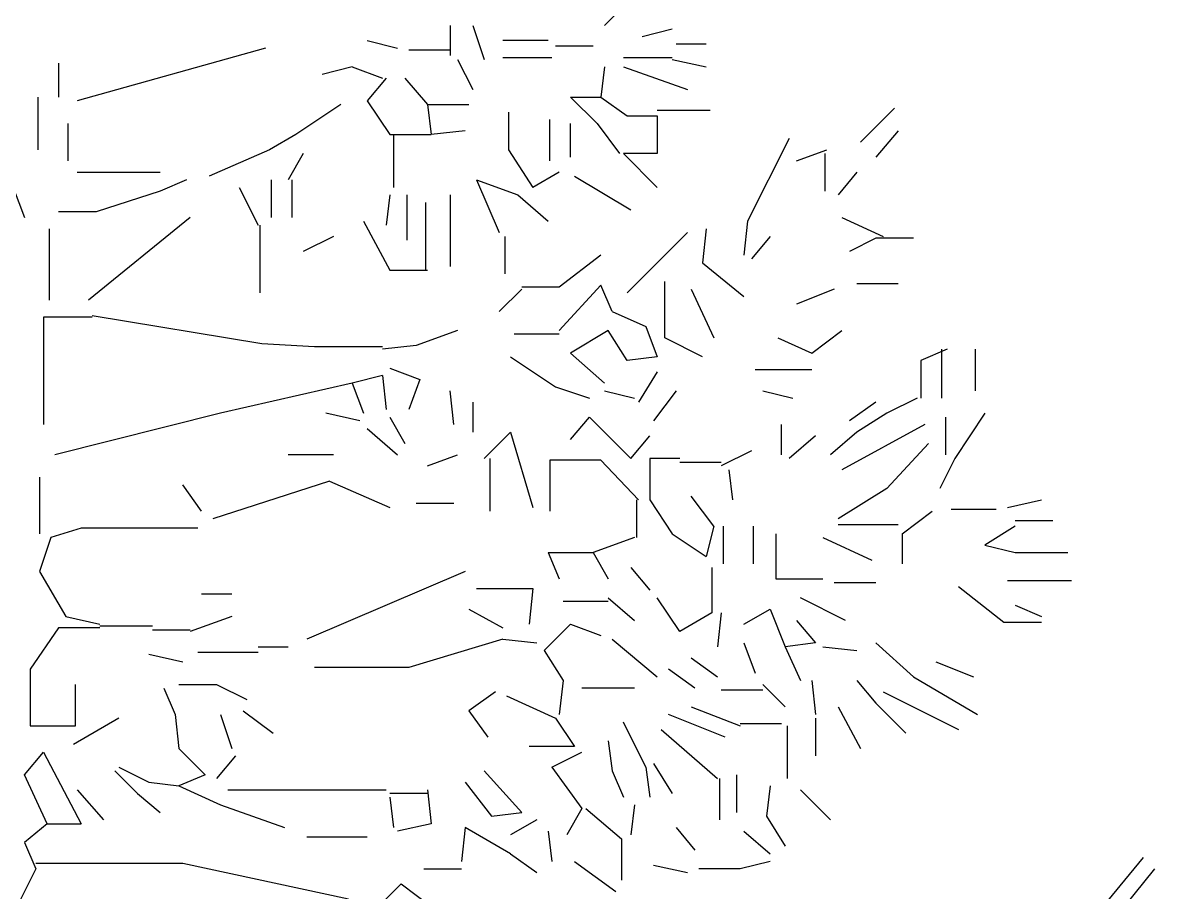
# Model space of a CAD drawing. Header units: millimetres. Extents: x 79741 to 173011, y 86123 to 135501.
# Drawn here: x 122243 to 123742, y 99672 to 100824 of the extents above; entities that cross this region are included whole.
import ezdxf

# ---------------------------------------------------------------- set-up
doc = ezdxf.new("R2010")
doc.units = ezdxf.units.MM

# ---------------------------------------------------------------- blocks, each defined once
blk = doc.blocks.new('A$C53ED0D15')
at = {"linetype": 'Continuous'}
for p, q in [((3285.9, 7928), (3256, 7898.1)), ((3051.5, 7898.1), (3051.5, 7858.2)), ((3081.5, 7898.1), (3096.4, 7853.2)), ((3081.5, 7898.1), (3096.4, 7853.2)), ((3345.7, 7893.1), (3305.8, 7883.1)), ((3345.7, 7893.1), (3305.8, 7883.1)), ((3345.7, 7893.1), (3305.8, 7883.1)), ((2807.2, 7868.1), (2557.9, 7798.3)), ((2941.8, 7878.1), (2981.7, 7868.1)), ((3181.2, 7878.1), (3121.3, 7878.1)), ((3241, 7870.6), (3191.1, 7870.6)), ((3390.6, 7873.1), (3350.7, 7873.1)), ((2996.7, 7865.7), (3051.5, 7865.7)), ((2996.7, 7865.7), (3051.5, 7865.7)), ((2996.7, 7865.7), (3051.5, 7865.7)), ((2996.7, 7865.7), (3051.5, 7865.7)), ((3061.5, 7853.2), (3081.5, 7813.3)), ((3061.5, 7853.2), (3081.5, 7813.3)), ((3061.5, 7853.2), (3081.5, 7813.3)), ((3121.3, 7855.7), (3186.2, 7855.7)), ((3121.3, 7855.7), (3186.2, 7855.7)), ((3280.9, 7855.7), (3345.7, 7855.7)), ((3280.9, 7855.7), (3345.7, 7855.7)), ((3280.9, 7855.7), (3345.7, 7855.7)), ((3280.9, 7855.7), (3345.7, 7855.7)), ((3280.9, 7855.7), (3345.7, 7855.7)), ((3280.9, 7855.7), (3345.7, 7855.7)), ((3345.7, 7853.2), (3390.6, 7843.2)), ((3345.7, 7853.2), (3390.6, 7843.2)), ((2533, 7848.2), (2533, 7803.3)), ((2533, 7848.2), (2533, 7803.3)), ((2533, 7848.2), (2533, 7803.3)), ((2533, 7848.2), (2533, 7803.3)), ((2533, 7848.2), (2533, 7803.3)), ((2921.9, 7843.2), (2882, 7833.2)), ((2921.9, 7843.2), (2882, 7833.2)), ((2921.9, 7843.2), (2882, 7833.2)), ((2921.9, 7843.2), (2882, 7833.2)), ((2921.9, 7843.2), (2882, 7833.2)), ((2921.9, 7843.2), (2882, 7833.2)), ((2921.9, 7843.2), (2961.8, 7828.3)), ((3256, 7843.2), (3251, 7803.3)), ((3280.9, 7843.2), (3365.7, 7813.3)), ((2966.8, 7828.3), (2941.8, 7798.3)), ((2966.8, 7828.3), (2941.8, 7798.3)), ((2966.8, 7828.3), (2941.8, 7798.3)), ((2966.8, 7828.3), (2941.8, 7798.3)), ((2991.7, 7828.3), (3021.6, 7793.4)), ((2505.5, 7803.3), (2505.5, 7733.5)), ((2906.9, 7793.4), (2847.1, 7753.5)), ((2941.8, 7798.3), (2971.8, 7753.5)), ((2941.8, 7798.3), (2971.8, 7753.5)), ((2941.8, 7798.3), (2971.8, 7753.5)), ((2941.8, 7798.3), (2971.8, 7753.5)), ((2941.8, 7798.3), (2971.8, 7753.5)), ((2941.8, 7798.3), (2971.8, 7753.5)), ((2941.8, 7798.3), (2971.8, 7753.5)), ((2941.8, 7798.3), (2971.8, 7753.5)), ((2941.8, 7798.3), (2971.8, 7753.5)), ((2941.8, 7798.3), (2971.8, 7753.5)), ((2941.8, 7798.3), (2971.8, 7753.5)), ((3021.6, 7793.4), (3026.6, 7753.5)), ((3021.6, 7793.4), (3076.5, 7793.4)), ((3021.6, 7793.4), (3026.6, 7753.5)), ((3211.1, 7803.3), (3251, 7803.3)), ((3211.1, 7803.3), (3251, 7803.3)), ((3211.1, 7803.3), (3246, 7768.4)), ((3251, 7803.3), (3285.9, 7778.4)), ((3128.8, 7783.4), (3128.8, 7733.5)), ((3285.9, 7778.4), (3325.8, 7778.4)), ((3325.8, 7785.9), (3395.6, 7785.9)), ((3325.8, 7778.4), (3325.8, 7728.5)), ((3325.8, 7778.4), (3325.8, 7728.5)), ((3325.8, 7778.4), (3325.8, 7728.5)), ((3325.8, 7778.4), (3325.8, 7728.5)), ((3325.8, 7778.4), (3325.8, 7728.5)), ((3325.8, 7778.4), (3325.8, 7728.5)), ((3325.8, 7778.4), (3325.8, 7728.5)), ((3325.8, 7778.4), (3325.8, 7728.5)), ((3325.8, 7778.4), (3325.8, 7728.5)), ((3325.8, 7778.4), (3325.8, 7728.5)), ((3325.8, 7778.4), (3325.8, 7728.5)), ((3325.8, 7778.4), (3325.8, 7728.5)), ((3325.8, 7778.4), (3325.8, 7728.5)), ((3639.9, 7788.4), (3595, 7743.5)), ((3639.9, 7788.4), (3595, 7743.5)), ((2545.4, 7768.4), (2545.4, 7718.6)), ((2545.4, 7768.4), (2545.4, 7718.6)), ((2545.4, 7768.4), (2545.4, 7718.6)), ((2545.4, 7768.4), (2545.4, 7718.6)), ((3183.7, 7718.6), (3183.7, 7773.4)), ((3211.1, 7723.5), (3211.1, 7768.4)), ((3211.1, 7723.5), (3211.1, 7768.4)), ((3211.1, 7723.5), (3211.1, 7768.4)), ((3211.1, 7723.5), (3211.1, 7768.4)), ((3211.1, 7723.5), (3211.1, 7768.4)), ((3211.1, 7723.5), (3211.1, 7768.4)), ((3211.1, 7723.5), (3211.1, 7768.4)), ((3246, 7768.4), (3275.9, 7728.5)), ((2847.1, 7753.5), (2812.2, 7733.5)), ((2971.8, 7753.5), (3026.6, 7753.5)), ((2976.7, 7753.5), (2976.7, 7683.7)), ((2976.7, 7753.5), (2976.7, 7683.7)), ((2976.7, 7753.5), (2976.7, 7683.7)), ((2976.7, 7753.5), (2976.7, 7683.7)), ((2976.7, 7753.5), (2976.7, 7683.7)), ((3071.5, 7758.4), (3026.6, 7753.5)), ((3500.3, 7748.5), (3445.4, 7638.8)), ((3500.3, 7748.5), (3445.4, 7638.8)), ((3644.9, 7758.4), (3615, 7723.5)), ((3644.9, 7758.4), (3615, 7723.5)), ((3644.9, 7758.4), (3615, 7723.5)), ((2812.2, 7733.5), (2732.4, 7698.6)), ((2812.2, 7733.5), (2732.4, 7698.6)), ((2812.2, 7733.5), (2732.4, 7698.6)), ((2812.2, 7733.5), (2732.4, 7698.6)), ((2812.2, 7733.5), (2732.4, 7698.6)), ((2812.2, 7733.5), (2732.4, 7698.6)), ((2812.2, 7733.5), (2732.4, 7698.6)), ((2812.2, 7733.5), (2732.4, 7698.6)), ((2812.2, 7733.5), (2732.4, 7698.6)), ((3128.8, 7733.5), (3161.2, 7683.7)), ((3510.3, 7718.6), (3550.1, 7733.5)), ((2857.1, 7728.5), (2837.1, 7693.6)), ((2857.1, 7728.5), (2837.1, 7693.6)), ((2857.1, 7728.5), (2837.1, 7693.6)), ((2857.1, 7728.5), (2837.1, 7693.6)), ((3325.8, 7728.5), (3280.9, 7728.5)), ((3325.8, 7728.5), (3280.9, 7728.5)), ((3325.8, 7728.5), (3280.9, 7728.5)), ((3280.9, 7728.5), (3325.8, 7683.7)), ((3325.8, 7728.5), (3280.9, 7728.5)), ((3325.8, 7728.5), (3280.9, 7728.5)), ((3325.8, 7728.5), (3280.9, 7728.5)), ((3325.8, 7728.5), (3280.9, 7728.5)), ((3325.8, 7728.5), (3280.9, 7728.5)), ((3325.8, 7728.5), (3280.9, 7728.5)), ((3280.9, 7728.5), (3325.8, 7683.7)), ((3325.8, 7728.5), (3280.9, 7728.5)), ((3280.9, 7728.5), (3325.8, 7683.7)), ((3280.9, 7728.5), (3325.8, 7683.7)), ((3325.8, 7728.5), (3280.9, 7728.5)), ((3325.8, 7728.5), (3280.9, 7728.5)), ((3325.8, 7728.5), (3280.9, 7728.5)), ((3547.7, 7728.5), (3547.7, 7678.7)), ((2557.9, 7703.6), (2667.6, 7703.6)), ((2557.9, 7703.6), (2667.6, 7703.6)), ((2557.9, 7703.6), (2667.6, 7703.6)), ((2557.9, 7703.6), (2667.6, 7703.6)), ((3196.1, 7703.6), (3161.2, 7683.7)), ((3196.1, 7703.6), (3161.2, 7683.7)), ((3590, 7703.6), (3565.1, 7673.7)), ((3590, 7703.6), (3565.1, 7673.7)), ((3590, 7703.6), (3565.1, 7673.7)), ((2702.5, 7693.6), (2667.6, 7678.7)), ((2702.5, 7693.6), (2667.6, 7678.7)), ((2702.5, 7693.6), (2667.6, 7678.7)), ((2702.5, 7693.6), (2667.6, 7678.7)), ((2702.5, 7693.6), (2667.6, 7678.7)), ((2702.5, 7693.6), (2667.6, 7678.7)), ((2702.5, 7693.6), (2667.6, 7678.7)), ((2702.5, 7693.6), (2667.6, 7678.7)), ((2814.7, 7693.6), (2814.7, 7643.8)), ((2814.7, 7693.6), (2814.7, 7643.8)), ((2814.7, 7693.6), (2814.7, 7643.8)), ((2814.7, 7693.6), (2814.7, 7643.8)), ((2842.1, 7693.6), (2842.1, 7643.8)), ((2842.1, 7693.6), (2842.1, 7643.8)), ((2842.1, 7693.6), (2842.1, 7643.8)), ((2842.1, 7693.6), (2842.1, 7643.8)), ((3086.4, 7693.6), (3116.3, 7623.8)), ((3086.4, 7693.6), (3116.3, 7623.8)), ((3086.4, 7693.6), (3141.3, 7673.7)), ((3086.4, 7693.6), (3141.3, 7673.7)), ((3086.4, 7693.6), (3141.3, 7673.7)), ((3086.4, 7693.6), (3141.3, 7673.7)), ((3086.4, 7693.6), (3141.3, 7673.7)), ((3216.1, 7698.6), (3290.9, 7653.7)), ((3216.1, 7698.6), (3290.9, 7653.7)), ((3216.1, 7698.6), (3290.9, 7653.7)), ((3216.1, 7698.6), (3290.9, 7653.7)), ((2473.1, 7683.7), (2488.1, 7643.8)), ((2473.1, 7683.7), (2488.1, 7643.8)), ((2667.6, 7678.7), (2582.8, 7651.2)), ((2667.6, 7678.7), (2582.8, 7651.2)), ((2772.3, 7683.7), (2797.2, 7633.8)), ((2772.3, 7683.7), (2797.2, 7633.8)), ((2772.3, 7683.7), (2797.2, 7633.8)), ((2772.3, 7683.7), (2797.2, 7633.8)), ((2772.3, 7683.7), (2797.2, 7633.8)), ((2772.3, 7683.7), (2797.2, 7633.8)), ((2772.3, 7683.7), (2797.2, 7633.8)), ((2772.3, 7683.7), (2797.2, 7633.8)), ((2971.8, 7673.7), (2966.8, 7633.8)), ((2971.8, 7673.7), (2966.8, 7633.8)), ((2971.8, 7673.7), (2966.8, 7633.8)), ((2971.8, 7673.7), (2966.8, 7633.8)), ((2971.8, 7673.7), (2966.8, 7633.8)), ((2971.8, 7673.7), (2966.8, 7633.8)), ((2971.8, 7673.7), (2966.8, 7633.8)), ((2994.2, 7673.7), (2994.2, 7613.9)), ((3051.5, 7673.7), (3051.5, 7578.9)), ((3051.5, 7673.7), (3051.5, 7578.9)), ((3051.5, 7673.7), (3051.5, 7578.9)), ((3051.5, 7673.7), (3051.5, 7578.9)), ((3051.5, 7673.7), (3051.5, 7578.9)), ((3141.3, 7673.7), (3181.2, 7638.8)), ((3019.1, 7663.7), (3019.1, 7574)), ((2582.8, 7651.2), (2533, 7651.2)), ((2582.8, 7651.2), (2533, 7651.2)), ((2707.5, 7643.8), (2572.9, 7534.1)), ((2707.5, 7643.8), (2572.9, 7534.1)), ((2707.5, 7643.8), (2572.9, 7534.1)), ((2707.5, 7643.8), (2572.9, 7534.1)), ((3570.1, 7643.8), (3624.9, 7618.8)), ((2520.5, 7628.8), (2520.5, 7534.1)), ((2520.5, 7628.8), (2520.5, 7534.1)), ((2799.7, 7633.8), (2799.7, 7544)), ((2936.8, 7638.8), (2971.8, 7574)), ((2936.8, 7638.8), (2971.8, 7574)), ((3390.6, 7628.8), (3385.6, 7583.9)), ((3445.4, 7638.8), (3440.4, 7593.9)), ((2897, 7618.8), (2857.1, 7598.9)), ((3123.8, 7618.8), (3123.8, 7569)), ((3123.8, 7618.8), (3123.8, 7569)), ((3365.7, 7623.8), (3285.9, 7544)), ((3475.3, 7618.8), (3450.4, 7588.9)), ((3615, 7616.3), (3580.1, 7598.9)), ((3615, 7616.3), (3580.1, 7598.9)), ((3615, 7616.3), (3580.1, 7598.9)), ((3615, 7616.3), (3580.1, 7598.9)), ((3615, 7616.3), (3580.1, 7598.9)), ((3664.8, 7616.3), (3615, 7616.3)), ((3664.8, 7616.3), (3615, 7616.3)), ((3664.8, 7616.3), (3615, 7616.3)), ((3664.8, 7616.3), (3615, 7616.3)), ((3664.8, 7616.3), (3615, 7616.3)), ((3251, 7593.9), (3196.1, 7551.5)), ((3251, 7593.9), (3196.1, 7551.5)), ((3251, 7593.9), (3196.1, 7551.5)), ((3251, 7593.9), (3196.1, 7551.5)), ((3251, 7593.9), (3196.1, 7551.5)), ((3385.6, 7583.9), (3440.4, 7539.1)), ((2971.8, 7574), (3021.6, 7574)), ((2971.8, 7574), (3021.6, 7574)), ((3251, 7554), (3196.1, 7494.2)), ((3265.9, 7519.1), (3251, 7554)), ((3335.7, 7484.2), (3335.7, 7559)), ((3590, 7556.5), (3644.9, 7556.5)), ((3590, 7556.5), (3644.9, 7556.5)), ((3590, 7556.5), (3644.9, 7556.5)), ((3590, 7556.5), (3644.9, 7556.5)), ((3146.3, 7549), (3116.3, 7519.1)), ((3146.3, 7549), (3116.3, 7519.1)), ((3146.3, 7549), (3116.3, 7519.1)), ((3146.3, 7549), (3116.3, 7519.1)), ((3196.1, 7551.5), (3146.3, 7551.5)), ((3196.1, 7551.5), (3146.3, 7551.5)), ((3196.1, 7551.5), (3146.3, 7551.5)), ((3196.1, 7551.5), (3146.3, 7551.5)), ((3196.1, 7551.5), (3146.3, 7551.5)), ((3370.6, 7549), (3400.6, 7484.2)), ((3560.1, 7549), (3510.3, 7529.1)), ((2577.8, 7511.6), (2513, 7511.6)), ((2513, 7511.6), (2513, 7419.4)), ((2577.8, 7511.6), (2513, 7511.6)), ((2513, 7511.6), (2513, 7419.4)), ((2577.8, 7514.1), (2802.2, 7476.7)), ((2577.8, 7514.1), (2802.2, 7476.7)), ((2577.8, 7514.1), (2802.2, 7476.7)), ((2577.8, 7514.1), (2802.2, 7476.7)), ((3265.9, 7519.1), (3310.8, 7499.2)), ((3061.5, 7494.2), (3006.7, 7474.2)), ((3061.5, 7494.2), (3006.7, 7474.2)), ((3061.5, 7494.2), (3006.7, 7474.2)), ((3061.5, 7494.2), (3006.7, 7474.2)), ((3061.5, 7494.2), (3006.7, 7474.2)), ((3061.5, 7494.2), (3006.7, 7474.2)), ((3061.5, 7494.2), (3006.7, 7474.2)), ((3260.9, 7494.2), (3211.1, 7464.3)), ((3260.9, 7494.2), (3211.1, 7464.3)), ((3260.9, 7494.2), (3211.1, 7464.3)), ((3260.9, 7494.2), (3211.1, 7464.3)), ((3285.9, 7454.3), (3260.9, 7494.2)), ((3310.8, 7499.2), (3325.8, 7459.3)), ((3530.2, 7464.3), (3570.1, 7494.2)), ((3530.2, 7464.3), (3570.1, 7494.2)), ((3530.2, 7464.3), (3570.1, 7494.2)), ((3530.2, 7464.3), (3570.1, 7494.2)), ((3196.1, 7489.2), (3136.3, 7489.2)), ((3196.1, 7489.2), (3136.3, 7489.2)), ((3385.6, 7459.3), (3335.7, 7484.2)), ((3485.3, 7484.2), (3530.2, 7464.3)), ((3485.3, 7484.2), (3530.2, 7464.3)), ((2802.2, 7476.7), (2872, 7473)), ((2802.2, 7476.7), (2872, 7473)), ((2802.2, 7476.7), (2872, 7473)), ((2802.2, 7476.7), (2872, 7473)), ((2872, 7473), (2961.8, 7473)), ((2872, 7473), (2961.8, 7473)), ((2872, 7473), (2961.8, 7473)), ((2872, 7473), (2961.8, 7473)), ((3006.7, 7474.2), (2961.8, 7469.3)), ((3006.7, 7474.2), (2961.8, 7469.3)), ((3006.7, 7474.2), (2961.8, 7469.3)), ((3006.7, 7474.2), (2961.8, 7469.3)), ((3006.7, 7474.2), (2961.8, 7469.3)), ((3006.7, 7474.2), (2961.8, 7469.3)), ((3006.7, 7474.2), (2961.8, 7469.3)), ((3211.1, 7464.3), (3256, 7424.4)), ((3211.1, 7464.3), (3256, 7424.4)), ((3709.7, 7469.3), (3674.8, 7454.3)), ((3709.7, 7469.3), (3674.8, 7454.3)), ((3709.7, 7469.3), (3674.8, 7454.3)), ((3709.7, 7469.3), (3674.8, 7454.3)), ((3702.2, 7469.3), (3702.2, 7404.4)), ((3747.1, 7414.4), (3747.1, 7469.3)), ((3747.1, 7414.4), (3747.1, 7469.3)), ((3747.1, 7414.4), (3747.1, 7469.3)), ((3747.1, 7414.4), (3747.1, 7469.3)), ((3131.3, 7459.3), (3191.1, 7419.4)), ((3131.3, 7459.3), (3191.1, 7419.4)), ((3325.8, 7459.3), (3285.9, 7454.3)), ((3674.8, 7454.3), (3674.8, 7404.4)), ((3674.8, 7454.3), (3674.8, 7404.4)), ((3674.8, 7454.3), (3674.8, 7404.4)), ((3674.8, 7454.3), (3674.8, 7404.4)), ((2961.8, 7434.3), (2921.9, 7424.4)), ((2961.8, 7434.3), (2921.9, 7424.4)), ((2961.8, 7434.3), (2966.8, 7389.5)), ((2971.8, 7444.3), (3011.6, 7429.4)), ((3325.8, 7439.3), (3300.8, 7399.4)), ((3325.8, 7439.3), (3300.8, 7399.4)), ((3325.8, 7439.3), (3300.8, 7399.4)), ((3530.2, 7441.8), (3455.4, 7441.8)), ((3530.2, 7441.8), (3455.4, 7441.8)), ((3530.2, 7441.8), (3455.4, 7441.8)), ((3530.2, 7441.8), (3455.4, 7441.8)), ((3530.2, 7441.8), (3455.4, 7441.8)), ((3530.2, 7441.8), (3455.4, 7441.8)), ((2513, 7419.4), (2513, 7369.5)), ((2513, 7419.4), (2513, 7369.5)), ((2921.9, 7424.4), (2747.4, 7384.5)), ((2921.9, 7424.4), (2936.8, 7384.5)), ((2921.9, 7424.4), (2936.8, 7384.5)), ((2921.9, 7424.4), (2936.8, 7384.5)), ((2921.9, 7424.4), (2936.8, 7384.5)), ((2921.9, 7424.4), (2936.8, 7384.5)), ((3011.6, 7429.4), (2996.7, 7389.5)), ((3191.1, 7419.4), (3236, 7404.4)), ((3191.1, 7419.4), (3236, 7404.4)), ((3191.1, 7419.4), (3236, 7404.4)), ((3056.5, 7369.5), (3051.5, 7414.4)), ((3256, 7414.4), (3295.8, 7404.4)), ((3256, 7414.4), (3295.8, 7404.4)), ((3256, 7414.4), (3295.8, 7404.4)), ((3350.7, 7414.4), (3320.8, 7374.5)), ((3350.7, 7414.4), (3320.8, 7374.5)), ((3350.7, 7414.4), (3320.8, 7374.5)), ((3350.7, 7414.4), (3320.8, 7374.5)), ((3350.7, 7414.4), (3320.8, 7374.5)), ((3465.4, 7414.4), (3505.3, 7404.4)), ((3669.8, 7404.4), (3629.9, 7384.5)), ((3081.5, 7399.4), (3081.5, 7359.6)), ((3615, 7399.4), (3580.1, 7374.5)), ((2747.4, 7384.5), (2528, 7329.6)), ((2931.9, 7374.5), (2887, 7384.5)), ((2931.9, 7374.5), (2887, 7384.5)), ((2931.9, 7374.5), (2887, 7384.5)), ((2931.9, 7374.5), (2887, 7384.5)), ((2931.9, 7374.5), (2887, 7384.5)), ((2971.8, 7379.5), (2991.7, 7344.6)), ((2971.8, 7379.5), (2991.7, 7344.6)), ((2971.8, 7379.5), (2991.7, 7344.6)), ((2971.8, 7379.5), (2991.7, 7344.6)), ((3211.1, 7349.6), (3236, 7379.5)), ((3211.1, 7349.6), (3236, 7379.5)), ((3236, 7379.5), (3290.9, 7324.7)), ((3236, 7379.5), (3290.9, 7324.7)), ((3629.9, 7384.5), (3590, 7359.6)), ((3629.9, 7384.5), (3590, 7359.6)), ((3629.9, 7384.5), (3590, 7359.6)), ((3629.9, 7384.5), (3590, 7359.6)), ((3707.2, 7379.5), (3707.2, 7329.6)), ((3707.2, 7379.5), (3707.2, 7329.6)), ((3707.2, 7379.5), (3707.2, 7329.6)), ((3707.2, 7379.5), (3707.2, 7329.6)), ((3707.2, 7379.5), (3707.2, 7329.6)), ((3759.6, 7384.5), (3719.7, 7324.7)), ((3759.6, 7384.5), (3719.7, 7324.7)), ((3759.6, 7384.5), (3719.7, 7324.7)), ((2941.8, 7364.5), (2981.7, 7329.6)), ((3096.4, 7324.7), (3131.3, 7359.6)), ((3096.4, 7324.7), (3131.3, 7359.6)), ((3096.4, 7324.7), (3131.3, 7359.6)), ((3096.4, 7324.7), (3131.3, 7359.6)), ((3131.3, 7359.6), (3161.2, 7259.8)), ((3131.3, 7359.6), (3161.2, 7259.8)), ((3131.3, 7359.6), (3161.2, 7259.8)), ((3131.3, 7359.6), (3161.2, 7259.8)), ((3490.3, 7329.6), (3490.3, 7369.5)), ((3590, 7359.6), (3555.1, 7329.6)), ((3679.8, 7369.5), (3570.1, 7309.7)), ((3679.8, 7369.5), (3570.1, 7309.7)), ((3290.9, 7324.7), (3315.8, 7354.6)), ((3290.9, 7324.7), (3315.8, 7354.6)), ((3535.2, 7354.6), (3500.3, 7324.7)), ((3684.8, 7344.6), (3629.9, 7284.8)), ((3684.8, 7344.6), (3629.9, 7284.8)), ((2897, 7329.6), (2837.1, 7329.6)), ((2897, 7329.6), (2837.1, 7329.6)), ((2897, 7329.6), (2837.1, 7329.6)), ((3021.6, 7314.7), (3061.5, 7329.6)), ((3021.6, 7314.7), (3061.5, 7329.6)), ((3021.6, 7314.7), (3061.5, 7329.6)), ((3021.6, 7314.7), (3061.5, 7329.6)), ((3021.6, 7314.7), (3061.5, 7329.6)), ((3450.4, 7334.6), (3410.5, 7314.7)), ((3103.9, 7324.7), (3103.9, 7254.8)), ((3103.9, 7324.7), (3103.9, 7254.8)), ((3103.9, 7324.7), (3103.9, 7254.8)), ((3103.9, 7324.7), (3103.9, 7254.8)), ((3103.9, 7324.7), (3103.9, 7254.8)), ((3251, 7322.2), (3183.7, 7322.2)), ((3183.7, 7322.2), (3183.7, 7254.8)), ((3251, 7322.2), (3183.7, 7322.2)), ((3183.7, 7322.2), (3183.7, 7254.8)), ((3251, 7322.2), (3183.7, 7322.2)), ((3183.7, 7322.2), (3183.7, 7254.8)), ((3251, 7322.2), (3183.7, 7322.2)), ((3183.7, 7322.2), (3183.7, 7254.8)), ((3251, 7322.2), (3183.7, 7322.2)), ((3183.7, 7322.2), (3183.7, 7254.8)), ((3251, 7322.2), (3183.7, 7322.2)), ((3183.7, 7322.2), (3183.7, 7254.8)), ((3300.8, 7269.8), (3251, 7322.2)), ((3300.8, 7269.8), (3251, 7322.2)), ((3300.8, 7269.8), (3251, 7322.2)), ((3300.8, 7269.8), (3251, 7322.2)), ((3300.8, 7269.8), (3251, 7322.2)), ((3300.8, 7269.8), (3251, 7322.2)), ((3355.7, 7324.7), (3315.8, 7324.7)), ((3315.8, 7324.7), (3315.8, 7269.8)), ((3355.7, 7324.7), (3315.8, 7324.7)), ((3315.8, 7324.7), (3315.8, 7269.8)), ((3355.7, 7324.7), (3315.8, 7324.7)), ((3315.8, 7324.7), (3315.8, 7269.8)), ((3355.7, 7324.7), (3315.8, 7324.7)), ((3315.8, 7324.7), (3315.8, 7269.8)), ((3355.7, 7319.7), (3410.5, 7319.7)), ((3355.7, 7319.7), (3410.5, 7319.7)), ((3719.7, 7324.7), (3699.7, 7284.8)), ((2508, 7299.7), (2508, 7224.9)), ((2508, 7299.7), (2508, 7224.9)), ((3420.5, 7309.7), (3425.5, 7269.8)), ((2722.4, 7254.8), (2697.5, 7289.8)), ((2722.4, 7254.8), (2697.5, 7289.8)), ((2722.4, 7254.8), (2697.5, 7289.8)), ((2722.4, 7254.8), (2697.5, 7289.8)), ((2722.4, 7254.8), (2697.5, 7289.8)), ((2892, 7294.7), (2737.4, 7244.9)), ((2892, 7294.7), (2737.4, 7244.9)), ((2892, 7294.7), (2737.4, 7244.9)), ((2892, 7294.7), (2737.4, 7244.9)), ((2892, 7294.7), (2971.8, 7259.8)), ((3629.9, 7284.8), (3565.1, 7244.9)), ((3629.9, 7284.8), (3565.1, 7244.9)), ((3298.3, 7269.8), (3298.3, 7219.9)), ((3298.3, 7269.8), (3298.3, 7219.9)), ((3298.3, 7269.8), (3298.3, 7219.9)), ((3298.3, 7269.8), (3298.3, 7219.9)), ((3298.3, 7269.8), (3298.3, 7219.9)), ((3315.8, 7269.8), (3345.7, 7224.9)), ((3315.8, 7269.8), (3345.7, 7224.9)), ((3315.8, 7269.8), (3345.7, 7224.9)), ((3400.6, 7234.9), (3370.6, 7274.8)), ((3789.5, 7259.8), (3834.4, 7269.8)), ((3789.5, 7259.8), (3834.4, 7269.8)), ((3056.5, 7264.8), (3006.7, 7264.8)), ((3649.9, 7224.9), (3689.8, 7254.8)), ((3714.7, 7257.3), (3774.5, 7257.3)), ((3565.1, 7237.4), (3644.9, 7237.4)), ((3565.1, 7237.4), (3644.9, 7237.4)), ((3565.1, 7237.4), (3644.9, 7237.4)), ((3799.4, 7242.4), (3849.3, 7242.4)), ((3799.4, 7242.4), (3849.3, 7242.4)), ((3799.4, 7242.4), (3849.3, 7242.4)), ((2562.9, 7232.4), (2523, 7219.9)), ((2717.5, 7232.4), (2562.9, 7232.4)), ((3345.7, 7224.9), (3390.6, 7195)), ((3345.7, 7224.9), (3390.6, 7195)), ((3400.6, 7234.9), (3390.6, 7195)), ((3413, 7234.9), (3413, 7185)), ((3452.9, 7234.9), (3452.9, 7185)), ((3452.9, 7234.9), (3452.9, 7185)), ((3452.9, 7234.9), (3452.9, 7185)), ((3452.9, 7234.9), (3452.9, 7185)), ((3452.9, 7234.9), (3452.9, 7185)), ((3452.9, 7234.9), (3452.9, 7185)), ((3452.9, 7234.9), (3452.9, 7185)), ((3452.9, 7234.9), (3452.9, 7185)), ((3452.9, 7234.9), (3452.9, 7185)), ((3482.8, 7224.9), (3482.8, 7165.1)), ((3649.9, 7224.9), (3649.9, 7185)), ((3649.9, 7224.9), (3649.9, 7185)), ((3799.4, 7234.9), (3759.6, 7210)), ((2523, 7219.9), (2508, 7175.1)), ((2523, 7219.9), (2508, 7175.1)), ((3295.8, 7219.9), (3241, 7200)), ((3545.1, 7219.9), (3610, 7190)), ((3545.1, 7219.9), (3610, 7190)), ((3545.1, 7219.9), (3610, 7190)), ((3545.1, 7219.9), (3610, 7190)), ((3545.1, 7219.9), (3610, 7190)), ((3545.1, 7219.9), (3610, 7190)), ((3545.1, 7219.9), (3610, 7190)), ((3545.1, 7219.9), (3610, 7190)), ((3759.6, 7210), (3799.4, 7200)), ((3181.2, 7200), (3196.1, 7165.1)), ((3181.2, 7200), (3241, 7200)), ((3241, 7200), (3260.9, 7165.1)), ((3799.4, 7200), (3869.3, 7200)), ((3290.9, 7180.1), (3315.8, 7150.1)), ((3398.1, 7180.1), (3398.1, 7120.2)), ((2508, 7175.1), (2542.9, 7115.2)), ((2508, 7175.1), (2542.9, 7115.2)), ((3071.5, 7175.1), (2862, 7085.3)), ((3482.8, 7165.1), (3545.1, 7165.1)), ((3874.2, 7162.6), (3789.5, 7162.6)), ((3874.2, 7162.6), (3789.5, 7162.6)), ((3874.2, 7162.6), (3789.5, 7162.6)), ((3086.4, 7152.6), (3161.2, 7152.6)), ((3161.2, 7152.6), (3156.2, 7105.3)), ((3615, 7160.1), (3560.1, 7160.1)), ((3724.7, 7155.1), (3784.5, 7107.8)), ((3724.7, 7155.1), (3784.5, 7107.8)), ((2722.4, 7145.2), (2762.3, 7145.2)), ((3260.9, 7135.2), (3201.1, 7135.2)), ((3260.9, 7135.2), (3201.1, 7135.2)), ((3260.9, 7135.2), (3201.1, 7135.2)), ((3260.9, 7135.2), (3201.1, 7135.2)), ((3260.9, 7140.2), (3295.8, 7110.2)), ((3260.9, 7140.2), (3295.8, 7110.2)), ((3355.7, 7095.3), (3325.8, 7140.2)), ((3575.1, 7110.2), (3515.2, 7140.2)), ((3076.5, 7125.2), (3121.3, 7100.3)), ((3398.1, 7120.2), (3355.7, 7095.3)), ((3410.5, 7120.2), (3405.5, 7075.3)), ((3410.5, 7120.2), (3405.5, 7075.3)), ((3410.5, 7120.2), (3405.5, 7075.3)), ((3410.5, 7120.2), (3405.5, 7075.3)), ((3410.5, 7120.2), (3405.5, 7075.3)), ((3410.5, 7120.2), (3405.5, 7075.3)), ((3410.5, 7120.2), (3405.5, 7075.3)), ((3410.5, 7120.2), (3405.5, 7075.3)), ((3440.4, 7105.3), (3475.3, 7125.2)), ((3440.4, 7105.3), (3475.3, 7125.2)), ((3440.4, 7105.3), (3475.3, 7125.2)), ((3475.3, 7125.2), (3495.3, 7075.3)), ((3475.3, 7125.2), (3495.3, 7075.3)), ((3475.3, 7125.2), (3495.3, 7075.3)), ((3799.4, 7130.2), (3834.4, 7115.2)), ((3799.4, 7130.2), (3834.4, 7115.2)), ((3799.4, 7130.2), (3834.4, 7115.2)), ((2542.9, 7115.2), (2587.8, 7105.3)), ((2542.9, 7115.2), (2587.8, 7105.3)), ((2587.8, 7102.8), (2657.6, 7102.8)), ((2762.3, 7115.2), (2707.5, 7095.3)), ((3211.1, 7105.3), (3176.2, 7070.4)), ((3211.1, 7105.3), (3176.2, 7070.4)), ((3211.1, 7105.3), (3176.2, 7070.4)), ((3211.1, 7105.3), (3176.2, 7070.4)), ((3211.1, 7105.3), (3251, 7090.3)), ((3510.3, 7110.2), (3535.2, 7080.3)), ((3784.5, 7107.8), (3834.4, 7107.8)), ((3784.5, 7107.8), (3834.4, 7107.8)), ((2533, 7100.3), (2495.6, 7045.4)), ((2587.8, 7100.3), (2533, 7100.3)), ((2657.6, 7097.8), (2707.5, 7097.8)), ((2657.6, 7097.8), (2707.5, 7097.8)), ((2657.6, 7097.8), (2707.5, 7097.8)), ((2797.2, 7075.3), (2837.1, 7075.3)), ((3121.3, 7085.3), (2996.7, 7047.9)), ((3121.3, 7085.3), (3166.2, 7080.3)), ((3121.3, 7085.3), (3166.2, 7080.3)), ((3265.9, 7085.3), (3325.8, 7035.5)), ((3440.4, 7080.3), (3455.4, 7040.4)), ((3440.4, 7080.3), (3455.4, 7040.4)), ((3440.4, 7080.3), (3455.4, 7040.4)), ((3535.2, 7080.3), (3495.3, 7075.3)), ((3495.3, 7075.3), (3515.2, 7030.5)), ((3545.1, 7075.3), (3590, 7070.4)), ((3615, 7080.3), (3664.8, 7035.5)), ((2652.6, 7065.4), (2697.5, 7055.4)), ((2797.2, 7067.9), (2717.5, 7067.9)), ((3176.2, 7070.4), (3201.1, 7030.5)), ((3176.2, 7070.4), (3201.1, 7030.5)), ((3176.2, 7070.4), (3201.1, 7030.5)), ((3176.2, 7070.4), (3201.1, 7030.5)), ((3176.2, 7070.4), (3201.1, 7030.5)), ((3370.6, 7060.4), (3405.5, 7035.5)), ((2495.6, 7045.4), (2495.6, 6970.6)), ((2996.7, 7047.9), (2872, 7047.9)), ((3375.6, 7020.5), (3340.7, 7045.4)), ((3694.7, 7055.4), (3744.6, 7035.5)), ((3694.7, 7055.4), (3744.6, 7035.5)), ((3201.1, 7030.5), (3196.1, 6985.6)), ((3201.1, 7030.5), (3196.1, 6985.6)), ((3201.1, 7030.5), (3196.1, 6985.6)), ((3201.1, 7030.5), (3196.1, 6985.6)), ((3530.2, 7030.5), (3535.2, 6985.6)), ((3590, 7030.5), (3615, 7000.6)), ((3590, 7030.5), (3615, 7000.6)), ((3664.8, 7035.5), (3749.6, 6985.6)), ((2555.4, 6970.6), (2555.4, 7025.5)), ((2672.6, 7020.5), (2687.5, 6985.6)), ((2692.5, 7025.5), (2742.4, 7025.5)), ((2692.5, 7025.5), (2742.4, 7025.5)), ((2692.5, 7025.5), (2742.4, 7025.5)), ((2742.4, 7025.5), (2782.3, 7005.5)), ((2742.4, 7025.5), (2782.3, 7005.5)), ((2742.4, 7025.5), (2782.3, 7005.5)), ((3111.4, 7015.5), (3076.5, 6990.6)), ((3111.4, 7015.5), (3076.5, 6990.6)), ((3111.4, 7015.5), (3076.5, 6990.6)), ((3295.8, 7020.5), (3226, 7020.5)), ((3465.4, 7018), (3410.5, 7018)), ((3465.4, 7018), (3410.5, 7018)), ((3465.4, 7018), (3410.5, 7018)), ((3465.4, 7025.5), (3495.3, 6995.6)), ((3465.4, 7025.5), (3495.3, 6995.6)), ((3465.4, 7025.5), (3495.3, 6995.6)), ((3465.4, 7025.5), (3495.3, 6995.6)), ((3465.4, 7025.5), (3495.3, 6995.6)), ((3465.4, 7025.5), (3495.3, 6995.6)), ((3624.9, 7015.5), (3724.7, 6965.7)), ((3624.9, 7015.5), (3724.7, 6965.7)), ((3624.9, 7015.5), (3724.7, 6965.7)), ((3624.9, 7015.5), (3724.7, 6965.7)), ((3624.9, 7015.5), (3724.7, 6965.7)), ((3126.3, 7010.5), (3191.1, 6980.6)), ((3126.3, 7010.5), (3191.1, 6980.6)), ((3615, 7000.6), (3654.9, 6960.7)), ((2687.5, 6985.6), (2692.5, 6940.7)), ((2747.4, 6985.6), (2762.3, 6940.7)), ((2747.4, 6985.6), (2762.3, 6940.7)), ((2777.3, 6990.6), (2817.2, 6960.7)), ((2777.3, 6990.6), (2817.2, 6960.7)), ((3076.5, 6990.6), (3101.4, 6955.7)), ((3076.5, 6990.6), (3101.4, 6955.7)), ((3076.5, 6990.6), (3101.4, 6955.7)), ((3076.5, 6990.6), (3101.4, 6955.7)), ((3076.5, 6990.6), (3101.4, 6955.7)), ((3076.5, 6990.6), (3101.4, 6955.7)), ((3076.5, 6990.6), (3101.4, 6955.7)), ((3415.5, 6955.7), (3340.7, 6985.6)), ((3415.5, 6955.7), (3340.7, 6985.6)), ((3415.5, 6955.7), (3340.7, 6985.6)), ((3415.5, 6955.7), (3340.7, 6985.6)), ((3415.5, 6955.7), (3340.7, 6985.6)), ((3415.5, 6955.7), (3340.7, 6985.6)), ((3370.6, 6995.6), (3435.5, 6970.6)), ((3370.6, 6995.6), (3435.5, 6970.6)), ((3370.6, 6995.6), (3435.5, 6970.6)), ((3565.1, 6995.6), (3595, 6940.7)), ((3565.1, 6995.6), (3595, 6940.7)), ((3565.1, 6995.6), (3595, 6940.7)), ((3565.1, 6995.6), (3595, 6940.7)), ((3565.1, 6995.6), (3595, 6940.7)), ((3565.1, 6995.6), (3595, 6940.7)), ((3565.1, 6995.6), (3595, 6940.7)), ((2495.6, 6970.6), (2555.4, 6970.6)), ((2612.7, 6980.6), (2552.9, 6945.7)), ((2612.7, 6980.6), (2552.9, 6945.7)), ((3191.1, 6980.6), (3216.1, 6943.2)), ((3191.1, 6980.6), (3216.1, 6943.2)), ((3310.8, 6915.8), (3280.9, 6975.6)), ((3310.8, 6915.8), (3280.9, 6975.6)), ((3310.8, 6915.8), (3280.9, 6975.6)), ((3310.8, 6915.8), (3280.9, 6975.6)), ((3310.8, 6915.8), (3280.9, 6975.6)), ((3310.8, 6915.8), (3280.9, 6975.6)), ((3310.8, 6915.8), (3280.9, 6975.6)), ((3490.3, 6973.1), (3435.5, 6973.1)), ((3497.8, 6970.6), (3497.8, 6900.8)), ((3497.8, 6970.6), (3497.8, 6900.8)), ((3497.8, 6970.6), (3497.8, 6900.8)), ((3497.8, 6970.6), (3497.8, 6900.8)), ((3497.8, 6970.6), (3497.8, 6900.8)), ((3497.8, 6970.6), (3497.8, 6900.8)), ((3497.8, 6970.6), (3497.8, 6900.8)), ((3535.2, 6980.6), (3535.2, 6930.7)), ((3330.8, 6965.7), (3405.5, 6900.8)), ((3330.8, 6965.7), (3405.5, 6900.8)), ((3330.8, 6965.7), (3405.5, 6900.8)), ((2692.5, 6940.7), (2727.4, 6905.8)), ((3216.1, 6943.2), (3156.2, 6943.2)), ((3216.1, 6943.2), (3156.2, 6943.2)), ((3260.9, 6950.7), (3265.9, 6910.8)), ((3260.9, 6950.7), (3265.9, 6910.8)), ((3260.9, 6950.7), (3265.9, 6910.8)), ((3260.9, 6950.7), (3265.9, 6910.8)), ((3260.9, 6950.7), (3265.9, 6910.8)), ((3260.9, 6950.7), (3265.9, 6910.8)), ((3260.9, 6950.7), (3265.9, 6910.8)), ((2488.1, 6905.8), (2513, 6935.7)), ((2488.1, 6905.8), (2513, 6935.7)), ((2513, 6935.7), (2562.9, 6841)), ((2513, 6935.7), (2562.9, 6841)), ((2767.3, 6930.7), (2742.4, 6900.8)), ((3186.2, 6915.8), (3226, 6935.7)), ((3186.2, 6915.8), (3226, 6935.7)), ((3186.2, 6915.8), (3226, 6935.7)), ((2607.8, 6910.8), (2637.7, 6880.9)), ((2607.8, 6910.8), (2637.7, 6880.9)), ((2607.8, 6910.8), (2637.7, 6880.9)), ((2607.8, 6910.8), (2637.7, 6880.9)), ((2607.8, 6910.8), (2637.7, 6880.9)), ((2607.8, 6910.8), (2637.7, 6880.9)), ((2607.8, 6910.8), (2637.7, 6880.9)), ((2612.7, 6915.8), (2652.6, 6895.8)), ((2612.7, 6915.8), (2652.6, 6895.8)), ((3096.4, 6910.8), (3146.3, 6856)), ((3096.4, 6910.8), (3146.3, 6856)), ((3096.4, 6910.8), (3146.3, 6856)), ((3096.4, 6910.8), (3146.3, 6856)), ((3096.4, 6910.8), (3146.3, 6856)), ((3186.2, 6915.8), (3226, 6860.9)), ((3265.9, 6910.8), (3280.9, 6875.9)), ((3310.8, 6915.8), (3315.8, 6875.9)), ((3320.8, 6920.8), (3345.7, 6880.9)), ((3320.8, 6920.8), (3345.7, 6880.9)), ((3320.8, 6920.8), (3345.7, 6880.9)), ((3320.8, 6920.8), (3345.7, 6880.9)), ((3320.8, 6920.8), (3345.7, 6880.9)), ((2518, 6841), (2488.1, 6905.8)), ((2518, 6841), (2488.1, 6905.8)), ((2652.6, 6895.8), (2692.5, 6890.9)), ((2652.6, 6895.8), (2692.5, 6890.9)), ((2727.4, 6905.8), (2692.5, 6890.9)), ((3071.5, 6895.8), (3106.4, 6851)), ((3071.5, 6895.8), (3106.4, 6851)), ((3408, 6900.8), (3408, 6846)), ((3408, 6900.8), (3408, 6846)), ((3408, 6900.8), (3408, 6846)), ((3408, 6900.8), (3408, 6846)), ((3430.5, 6905.8), (3430.5, 6856)), ((3430.5, 6905.8), (3430.5, 6856)), ((3430.5, 6905.8), (3430.5, 6856)), ((3430.5, 6905.8), (3430.5, 6856)), ((3430.5, 6905.8), (3430.5, 6856)), ((3430.5, 6905.8), (3430.5, 6856)), ((2557.9, 6885.9), (2592.8, 6846)), ((2637.7, 6880.9), (2667.6, 6856)), ((2637.7, 6880.9), (2667.6, 6856)), ((2637.7, 6880.9), (2667.6, 6856)), ((2637.7, 6880.9), (2667.6, 6856)), ((2692.5, 6890.9), (2747.4, 6865.9)), ((2692.5, 6890.9), (2747.4, 6865.9)), ((2757.3, 6885.9), (2966.8, 6885.9)), ((2757.3, 6885.9), (2966.8, 6885.9)), ((3021.6, 6880.9), (2971.8, 6880.9)), ((3021.6, 6885.9), (3026.6, 6841)), ((3475.3, 6890.9), (3470.4, 6851)), ((3515.2, 6885.9), (3555.1, 6846)), ((3515.2, 6885.9), (3555.1, 6846)), ((2747.4, 6865.9), (2832.1, 6836)), ((2747.4, 6865.9), (2832.1, 6836)), ((2747.4, 6865.9), (2832.1, 6836)), ((2971.8, 6875.9), (2976.7, 6836)), ((2971.8, 6875.9), (2976.7, 6836)), ((2971.8, 6875.9), (2976.7, 6836)), ((2971.8, 6875.9), (2976.7, 6836)), ((2971.8, 6875.9), (2976.7, 6836)), ((2971.8, 6875.9), (2976.7, 6836)), ((3295.8, 6865.9), (3290.9, 6826)), ((3295.8, 6865.9), (3290.9, 6826)), ((3106.4, 6851), (3146.3, 6856)), ((3106.4, 6851), (3146.3, 6856)), ((3226, 6860.9), (3206.1, 6826)), ((3226, 6860.9), (3206.1, 6826)), ((3226, 6860.9), (3206.1, 6826)), ((3226, 6860.9), (3206.1, 6826)), ((3231, 6860.9), (3278.4, 6821.1)), ((3231, 6860.9), (3278.4, 6821.1)), ((3470.4, 6851), (3495.3, 6811.1)), ((3470.4, 6851), (3495.3, 6811.1)), ((3470.4, 6851), (3495.3, 6811.1)), ((3470.4, 6851), (3495.3, 6811.1)), ((2518, 6841), (2488.1, 6816.1)), ((2518, 6841), (2488.1, 6816.1)), ((2518, 6841), (2488.1, 6816.1)), ((2518, 6841), (2488.1, 6816.1)), ((2518, 6841), (2488.1, 6816.1)), ((2518, 6841), (2488.1, 6816.1)), ((2518, 6841), (2562.9, 6841)), ((3026.6, 6841), (2981.7, 6831)), ((3071.5, 6836), (3066.5, 6791.1)), ((3131.3, 6801.1), (3071.5, 6836)), ((3166.2, 6846), (3131.3, 6826)), ((3350.7, 6836), (3375.6, 6806.1)), ((2862, 6823.5), (2941.8, 6823.5)), ((3181.2, 6831), (3186.2, 6791.1)), ((3181.2, 6831), (3186.2, 6791.1)), ((3181.2, 6831), (3186.2, 6791.1)), ((3278.4, 6821.1), (3278.4, 6766.2)), ((3278.4, 6821.1), (3278.4, 6766.2)), ((3440.4, 6831), (3475.3, 6801.1)), ((3440.4, 6831), (3475.3, 6801.1)), ((3440.4, 6831), (3475.3, 6801.1)), ((3440.4, 6831), (3475.3, 6801.1)), ((2488.1, 6816.1), (2503.1, 6781.2)), ((2488.1, 6816.1), (2503.1, 6781.2)), ((2488.1, 6816.1), (2503.1, 6781.2)), ((2488.1, 6816.1), (2503.1, 6781.2)), ((2488.1, 6816.1), (2503.1, 6781.2)), ((2488.1, 6816.1), (2503.1, 6781.2)), ((2503.1, 6788.6), (2697.5, 6788.6)), ((2697.5, 6788.6), (2916.9, 6741.3)), ((3131.3, 6801.1), (3166.2, 6776.2)), ((3216.1, 6791.1), (3270.9, 6751.2)), ((3475.3, 6791.1), (3435.5, 6781.2)), ((3969, 6796.1), (3899.2, 6711.4)), ((3969, 6796.1), (3899.2, 6711.4)), ((2503.1, 6781.2), (2473.1, 6721.3)), ((3016.6, 6781.2), (3066.5, 6781.2)), ((3320.8, 6786.1), (3365.7, 6776.2)), ((3320.8, 6786.1), (3365.7, 6776.2)), ((3435.5, 6781.2), (3380.6, 6781.2)), ((3983.9, 6781.2), (3944.1, 6731.3)), ((2986.7, 6761.2), (2956.8, 6731.3)), ((2986.7, 6761.2), (3026.6, 6731.3))]:
    blk.add_line(p, q, dxfattribs=at)

msp = doc.modelspace()

# ---------------------------------------------------------------- block references
msp.add_blockref('A$C53ED0D15', (119757.9, 92921.8))

doc.saveas('drawing.dxf')
